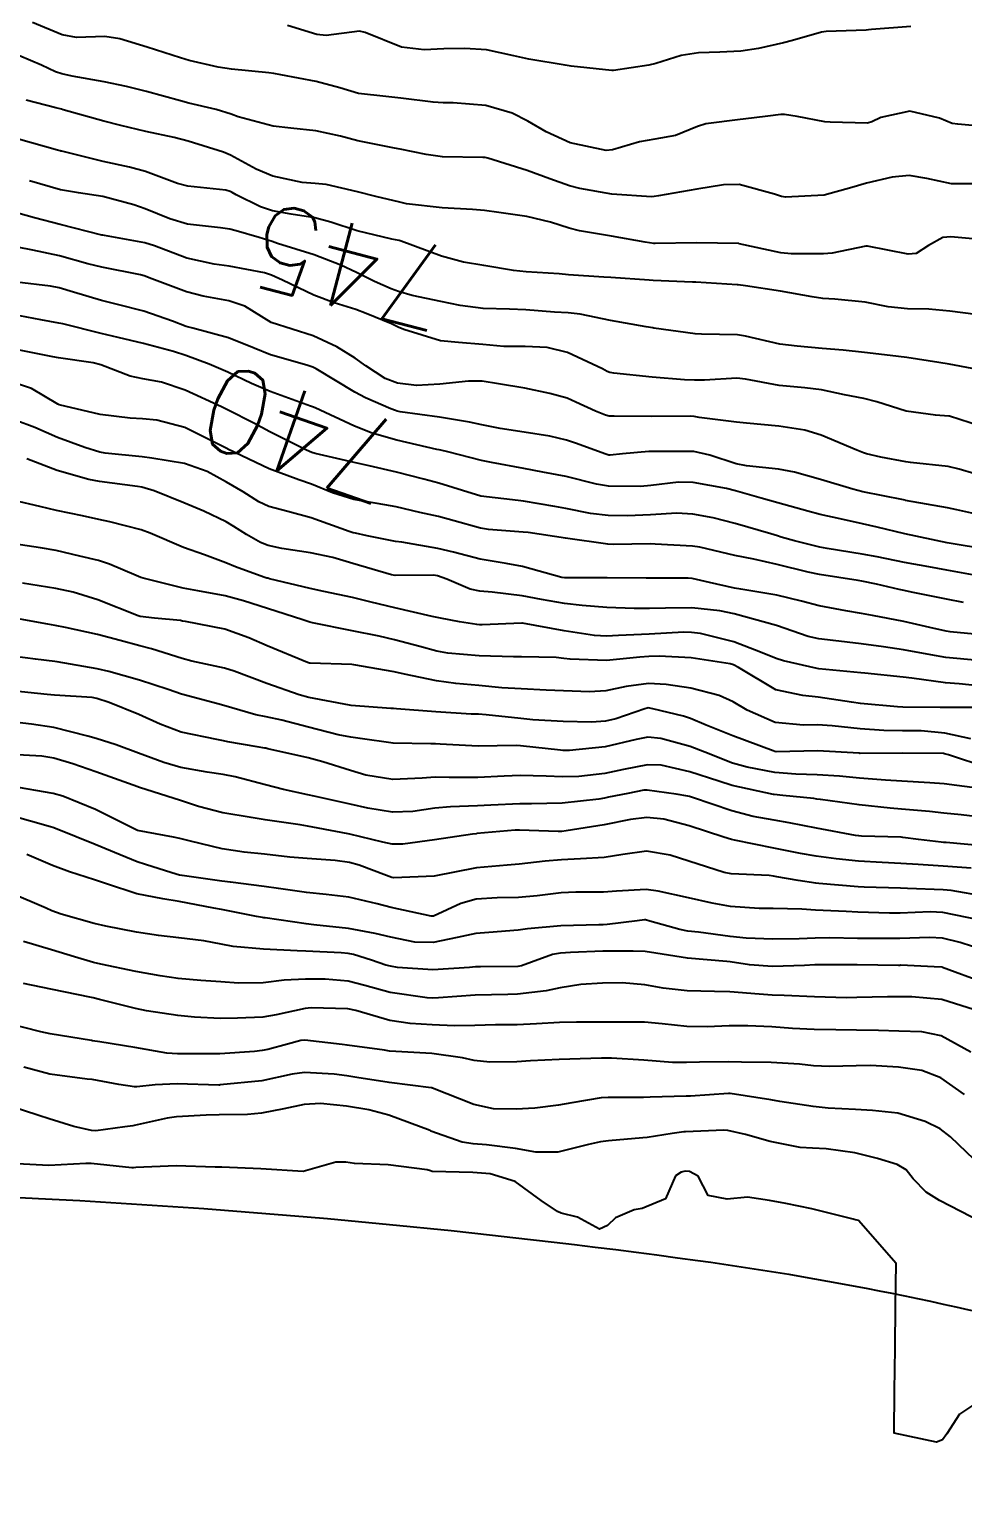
# Model space of a CAD drawing. Header units: metres. Extents: x 298520 to 308411, y 7433745 to 7450750.
# Drawn here: x 304566.4 to 304610.4, y 7439250.5 to 7439319.9 of the extents above; entities that cross this region are included whole.
import ezdxf
from ezdxf.enums import TextEntityAlignment as Align

# ---------------------------------------------------------------- set-up
doc = ezdxf.new("R2010")
doc.units = ezdxf.units.M
doc.header["$LTSCALE"] = 10
for name, color, linetype in [('Cotas', 45, 'Continuous'), ('Curvas de Nivel 1m', 11, 'Continuous'), ('Curvas de Nivel 5m', 15, 'Continuous'), ('Hidrografia', 140, 'Continuous')]:
    doc.layers.add(name, color=color, linetype=linetype)
doc.styles.add('Style-STANDARD', font='STANDARD.shx')

msp = doc.modelspace()

# ---------------------------------------------------------------- linework, layer by layer
at = {"layer": 'Curvas de Nivel 1m', "flags": 128}
for points, elevation in [([(304611.907, 7439315.3), (304610.177, 7439315.449), (304609.909, 7439315.488), (304609.305, 7439315.726), (304607.916, 7439316.061), (304606.546, 7439315.761), (304606.122, 7439315.555), (304605.909, 7439315.502), (304604.153, 7439315.544), (304603.909, 7439315.562), (304602.606, 7439315.81), (304602.008, 7439315.912), (304601.914, 7439315.912), (304601.832, 7439315.903), (304601.216, 7439315.827), (304600.057, 7439315.692), (304599.91, 7439315.676), (304598.299, 7439315.464), (304597.905, 7439315.337), (304596.86, 7439314.914), (304595.896, 7439314.737), (304595.167, 7439314.624), (304593.888, 7439314.239), (304593.593, 7439314.208), (304591.892, 7439314.577), (304590.766, 7439315.085), (304589.907, 7439315.595), (304589.169, 7439315.967), (304587.916, 7439316.333), (304586.374, 7439316.46), (304585.917, 7439316.463), (304585.444, 7439316.488), (304583.919, 7439316.682), (304583.201, 7439316.756), (304581.921, 7439316.902), (304581.03, 7439317.169), (304579.927, 7439317.46), (304578.249, 7439317.778), (304577.93, 7439317.835), (304577.69, 7439317.863), (304575.932, 7439318.037), (304575.307, 7439318.136), (304573.937, 7439318.455), (304573.518, 7439318.575), (304571.947, 7439319.081), (304570.67, 7439319.472), (304569.954, 7439319.576), (304568.624, 7439319.542), (304567.954, 7439319.658), (304566.552, 7439320.241)], 749), ([(304610.944, 7439312.637), (304609.872, 7439312.637), (304608.71, 7439312.896), (304607.876, 7439313.037), (304607.081, 7439312.958), (304605.872, 7439312.677), (304605.181, 7439312.466), (304603.866, 7439312.097), (304602.055, 7439312.008), (304601.865, 7439312.039), (304601.536, 7439312.154), (304599.871, 7439312.599), (304599.131, 7439312.587), (304597.868, 7439312.382), (304596.057, 7439312.08), (304595.864, 7439312.041), (304595.726, 7439312.03), (304593.865, 7439312.143), (304592.354, 7439312.419), (304591.869, 7439312.549), (304590.943, 7439312.878), (304589.876, 7439313.265), (304588.009, 7439313.852), (304587.882, 7439313.878), (304587.779, 7439313.879), (304585.882, 7439313.909), (304585.108, 7439314.018), (304583.886, 7439314.268), (304583.608, 7439314.312), (304581.892, 7439314.665), (304581.074, 7439314.883), (304579.899, 7439315.136), (304578.723, 7439315.269), (304577.902, 7439315.358), (304576.24, 7439315.793), (304575.91, 7439315.919), (304575.21, 7439316.137), (304573.916, 7439316.444), (304573.524, 7439316.547), (304571.921, 7439316.991), (304570.972, 7439317.233), (304569.925, 7439317.446), (304568.424, 7439317.719), (304567.929, 7439317.823), (304567.626, 7439317.921), (304566.971, 7439318.234), (304565.939, 7439318.677)], 748), ([(304611.574, 7439309.975), (304609.847, 7439310.135), (304609.462, 7439310.109), (304608.791, 7439309.731), (304608.214, 7439309.359), (304607.837, 7439309.329), (304605.914, 7439309.696), (304605.842, 7439309.697), (304604.247, 7439309.375), (304603.836, 7439309.335), (304602.315, 7439309.333), (304601.836, 7439309.386), (304599.866, 7439309.816), (304599.843, 7439309.82), (304597.843, 7439309.86), (304595.911, 7439309.819), (304595.842, 7439309.825), (304595.432, 7439309.894), (304593.845, 7439310.167), (304592.342, 7439310.427), (304591.849, 7439310.553), (304590.967, 7439310.834), (304589.854, 7439311.094), (304588.536, 7439311.293), (304587.857, 7439311.384), (304587.297, 7439311.428), (304585.858, 7439311.504), (304584.185, 7439311.702), (304583.86, 7439311.767), (304582.733, 7439312.041), (304581.865, 7439312.259), (304580.397, 7439312.601), (304579.869, 7439312.655), (304579.257, 7439312.698), (304577.872, 7439312.996), (304577.097, 7439313.334), (304575.882, 7439313.991), (304575.548, 7439314.133), (304573.89, 7439314.646), (304573.233, 7439314.817), (304571.897, 7439315.109), (304570.707, 7439315.381), (304569.904, 7439315.584), (304568, 7439316.131), (304567.912, 7439316.158), (304567.653, 7439316.224), (304566.252, 7439316.58)], 747), ([(304611.03, 7439306.478), (304609.802, 7439306.637), (304608.808, 7439306.725), (304607.803, 7439306.746), (304606.887, 7439306.837), (304605.806, 7439307.064), (304604.382, 7439307.209), (304603.807, 7439307.238), (304603.314, 7439307.304), (304601.81, 7439307.578), (304600.161, 7439307.837), (304599.813, 7439307.878), (304599.773, 7439307.881), (304597.815, 7439308.005), (304597.668, 7439308.01), (304595.816, 7439308.078), (304595.615, 7439308.093), (304593.818, 7439308.222), (304593.487, 7439308.246), (304591.819, 7439308.355), (304591.374, 7439308.39), (304589.821, 7439308.49), (304589.229, 7439308.559), (304587.825, 7439308.79), (304586.872, 7439308.95), (304585.831, 7439309.228), (304583.93, 7439309.94), (304583.842, 7439309.971), (304583.493, 7439310.033), (304581.847, 7439310.419), (304580.62, 7439310.838), (304579.852, 7439311.032), (304578.737, 7439311.208), (304577.856, 7439311.372), (304577.3, 7439311.551), (304576.152, 7439312.126), (304575.966, 7439312.231), (304575.864, 7439312.278), (304575.664, 7439312.333), (304573.867, 7439312.525), (304573.377, 7439312.646), (304571.873, 7439313.214), (304571.123, 7439313.429), (304569.878, 7439313.692), (304567.93, 7439314.172), (304567.883, 7439314.184), (304567.852, 7439314.19), (304567.727, 7439314.222), (304565.89, 7439314.743)], 746), ([(304611.736, 7439301.055), (304609.776, 7439301.686), (304609.743, 7439301.69), (304609.124, 7439301.726), (304607.745, 7439301.928), (304606.353, 7439302.365), (304605.75, 7439302.525), (304604.832, 7439302.699), (304603.754, 7439302.925), (304602.968, 7439303.015), (304601.756, 7439303.129), (304600.157, 7439303.438), (304599.759, 7439303.477), (304598.23, 7439303.383), (304597.758, 7439303.382), (304597.29, 7439303.399), (304595.759, 7439303.517), (304593.963, 7439303.706), (304593.761, 7439303.739), (304593.636, 7439303.786), (304593.421, 7439303.915), (304591.774, 7439304.683), (304590.809, 7439304.918), (304589.778, 7439304.974), (304588.771, 7439304.977), (304587.779, 7439305.06), (304586.626, 7439305.152), (304585.781, 7439305.232), (304584.049, 7439305.768), (304583.791, 7439305.88), (304583.466, 7439306.035), (304582.278, 7439306.533), (304581.799, 7439306.708), (304580.772, 7439307.035), (304579.806, 7439307.39), (304578.328, 7439308.095), (304577.816, 7439308.331), (304577.486, 7439308.437), (304575.822, 7439308.754), (304575.105, 7439308.856), (304573.828, 7439309.139), (304572.292, 7439309.71), (304571.838, 7439309.856), (304569.94, 7439310.199), (304569.859, 7439310.215), (304569.843, 7439310.216), (304569.82, 7439310.224), (304567.848, 7439310.727), (304566.647, 7439311.034), (304565.853, 7439311.261)], 744), ([(304611.709, 7439298.749), (304610.236, 7439299.193), (304609.717, 7439299.313), (304607.95, 7439299.507), (304607.72, 7439299.537), (304606.548, 7439299.758), (304605.867, 7439299.911), (304605.725, 7439299.959), (304605.408, 7439300.091), (304603.733, 7439300.791), (304602.963, 7439301.029), (304601.737, 7439301.219), (304600.211, 7439301.362), (304599.739, 7439301.404), (304597.978, 7439301.62), (304597.741, 7439301.665), (304597.561, 7439301.682), (304595.741, 7439301.666), (304593.968, 7439301.68), (304593.741, 7439301.694), (304593.565, 7439301.737), (304593.099, 7439301.92), (304592.165, 7439302.352), (304591.749, 7439302.534), (304590.938, 7439302.761), (304589.753, 7439303.003), (304588.515, 7439303.213), (304587.756, 7439303.33), (304587.108, 7439303.341), (304585.755, 7439303.187), (304584.645, 7439303.13), (304583.755, 7439303.245), (304583.178, 7439303.459), (304582.262, 7439304.053), (304581.768, 7439304.413), (304580.89, 7439304.955), (304579.784, 7439305.48), (304577.793, 7439306.1), (304576.558, 7439306.877), (304575.803, 7439307.129), (304574.601, 7439307.346), (304573.807, 7439307.554), (304572.167, 7439308.166), (304571.815, 7439308.3), (304571.647, 7439308.341), (304569.821, 7439308.706), (304569.158, 7439308.872), (304567.828, 7439309.237), (304566.565, 7439309.505), (304565.834, 7439309.66)], 743), ([(304611.685, 7439296.923), (304610.132, 7439297.272), (304609.689, 7439297.366), (304607.715, 7439297.718), (304607.693, 7439297.725), (304607.609, 7439297.741), (304605.698, 7439298.125), (304605.23, 7439298.245), (304603.706, 7439298.694), (304602.477, 7439299.043), (304601.714, 7439299.194), (304600.211, 7439299.34), (304599.717, 7439299.445), (304598.487, 7439299.852), (304597.724, 7439300.018), (304595.862, 7439300.025), (304595.724, 7439300.02), (304595.599, 7439300.016), (304594.372, 7439299.904), (304593.779, 7439299.852), (304593.722, 7439299.856), (304593.535, 7439299.913), (304592.2, 7439300.405), (304591.729, 7439300.559), (304590.94, 7439300.738), (304589.733, 7439300.933), (304588.604, 7439301.102), (304587.736, 7439301.277), (304587.15, 7439301.402), (304585.739, 7439301.633), (304583.875, 7439301.895), (304583.742, 7439301.921), (304583.657, 7439301.947), (304583.445, 7439302.034), (304582.247, 7439302.551), (304581.75, 7439302.812), (304579.918, 7439303.922), (304579.762, 7439303.993), (304579.477, 7439304.083), (304577.77, 7439304.574), (304576.992, 7439304.894), (304575.782, 7439305.386), (304574.108, 7439305.827), (304573.789, 7439305.92), (304573.141, 7439306.157), (304571.797, 7439306.628), (304570.56, 7439306.948), (304569.802, 7439307.136), (304568.482, 7439307.538), (304567.808, 7439307.738), (304567.389, 7439307.807), (304565.81, 7439307.995)], 742), ([(304611.668, 7439295.391), (304609.673, 7439295.72), (304607.677, 7439296.144), (304606.371, 7439296.451), (304605.681, 7439296.608), (304604.621, 7439296.843), (304603.686, 7439297.054), (304603.095, 7439297.206), (304601.691, 7439297.601), (304600.9, 7439297.828), (304599.698, 7439298.169), (304599.26, 7439298.284), (304597.703, 7439298.561), (304597.005, 7439298.569), (304595.701, 7439298.416), (304595.22, 7439298.375), (304593.7, 7439298.384), (304593.141, 7439298.478), (304591.706, 7439298.84), (304590.611, 7439299.049), (304589.712, 7439299.212), (304588.185, 7439299.506), (304587.717, 7439299.603), (304586.124, 7439300.004), (304585.801, 7439300.086), (304585.724, 7439300.103), (304585.614, 7439300.121), (304583.728, 7439300.552), (304582.563, 7439300.879), (304581.734, 7439301.213), (304579.868, 7439302.079), (304579.743, 7439302.132), (304579.661, 7439302.164), (304577.75, 7439302.85), (304576.867, 7439303.226), (304575.759, 7439303.76), (304574.884, 7439304.139), (304573.769, 7439304.546), (304573.193, 7439304.735), (304571.777, 7439305.113), (304570.579, 7439305.39), (304569.784, 7439305.58), (304567.972, 7439306.036), (304567.791, 7439306.076), (304566.939, 7439306.233), (304565.958, 7439306.411)], 741), ([(304610.437, 7439292.91), (304609.636, 7439293.063), (304607.989, 7439293.387), (304607.64, 7439293.462), (304607.411, 7439293.514), (304606.339, 7439293.76), (304605.645, 7439293.91), (304605.482, 7439293.935), (304603.649, 7439294.226), (304603.115, 7439294.334), (304601.656, 7439294.69), (304600.55, 7439294.94), (304599.662, 7439295.125), (304598.015, 7439295.51), (304597.669, 7439295.566), (304595.897, 7439295.659), (304595.669, 7439295.661), (304593.935, 7439295.641), (304593.669, 7439295.658), (304591.673, 7439295.94), (304589.916, 7439296.198), (304589.676, 7439296.223), (304588.046, 7439296.345), (304587.677, 7439296.405), (304586.431, 7439296.75), (304585.682, 7439296.951), (304584.814, 7439297.148), (304583.687, 7439297.409), (304583.153, 7439297.503), (304581.69, 7439297.756), (304580.695, 7439298.07), (304579.699, 7439298.474), (304579.105, 7439298.683), (304577.709, 7439299.198), (304575.754, 7439300.13), (304575.735, 7439300.142), (304575.68, 7439300.174), (304573.733, 7439301.151), (304572.405, 7439301.495), (304571.737, 7439301.554), (304571.152, 7439301.594), (304569.739, 7439301.768), (304567.811, 7439302.219), (304567.743, 7439302.253), (304566.506, 7439302.994), (304565.753, 7439303.245)], 739), ([(304611.619, 7439291.349), (304609.815, 7439291.524), (304609.621, 7439291.556), (304608.848, 7439291.728), (304607.626, 7439292.006), (304606.155, 7439292.289), (304605.629, 7439292.388), (304604.89, 7439292.518), (304603.633, 7439292.751), (304602.803, 7439292.971), (304601.637, 7439293.252), (304599.946, 7439293.531), (304599.64, 7439293.586), (304598.46, 7439293.852), (304597.645, 7439294.028), (304597.457, 7439294.052), (304595.645, 7439294.051), (304595.487, 7439294.05), (304593.645, 7439294.065), (304593.494, 7439294.064), (304591.645, 7439294.067), (304591.498, 7439294.088), (304589.652, 7439294.597), (304588.886, 7439294.736), (304587.657, 7439294.944), (304586.389, 7439295.272), (304585.665, 7439295.453), (304583.954, 7439295.742), (304583.669, 7439295.783), (304582.324, 7439296.05), (304581.78, 7439296.164), (304581.674, 7439296.19), (304581.482, 7439296.255), (304579.681, 7439296.894), (304578.578, 7439297.197), (304577.686, 7439297.422), (304577.225, 7439297.644), (304576.478, 7439298.118), (304575.7, 7439298.573), (304574.775, 7439299.071), (304573.713, 7439299.463), (304572.169, 7439299.713), (304571.717, 7439299.766), (304569.966, 7439299.949), (304569.72, 7439299.995), (304569.016, 7439300.207), (304567.728, 7439300.686), (304566.654, 7439301.158), (304565.735, 7439301.499)], 738), ([(304611.147, 7439290.165), (304609.609, 7439290.315), (304608.902, 7439290.435), (304607.612, 7439290.677), (304606.676, 7439290.817), (304605.615, 7439290.957), (304604.29, 7439291.109), (304603.617, 7439291.195), (304603.125, 7439291.305), (304601.623, 7439291.82), (304599.628, 7439292.364), (304598.96, 7439292.517), (304597.631, 7439292.656), (304596.391, 7439292.639), (304595.63, 7439292.614), (304594.914, 7439292.613), (304593.63, 7439292.663), (304592.461, 7439292.758), (304591.632, 7439292.854), (304590.54, 7439293.044), (304589.635, 7439293.218), (304588.216, 7439293.396), (304587.638, 7439293.44), (304587.185, 7439293.533), (304586.075, 7439294.004), (304585.645, 7439294.158), (304585.474, 7439294.184), (304583.645, 7439294.174), (304583.477, 7439294.201), (304581.653, 7439294.744), (304580.704, 7439295.022), (304579.66, 7439295.243), (304578.304, 7439295.453), (304577.665, 7439295.59), (304577.295, 7439295.732), (304576.63, 7439296.116), (304576.043, 7439296.491), (304575.679, 7439296.704), (304574.623, 7439297.202), (304573.687, 7439297.599), (304572.278, 7439298.164), (304571.695, 7439298.34), (304571.491, 7439298.378), (304569.699, 7439298.611), (304569.196, 7439298.709), (304567.707, 7439299.132), (304566.28, 7439299.676)], 737), ([(304611.591, 7439288.928), (304610.233, 7439289.074), (304609.594, 7439289.12), (304608.002, 7439289.331), (304607.598, 7439289.38), (304605.789, 7439289.579), (304605.6, 7439289.596), (304603.616, 7439289.777), (304603.544, 7439289.791), (304601.948, 7439290.156), (304601.607, 7439290.257), (304600.875, 7439290.563), (304599.615, 7439291.053), (304598.037, 7439291.438), (304597.619, 7439291.496), (304597.257, 7439291.503), (304595.618, 7439291.414), (304594.176, 7439291.346), (304593.617, 7439291.323), (304593.046, 7439291.347), (304591.619, 7439291.57), (304589.657, 7439291.926), (304589.623, 7439291.929), (304587.751, 7439291.85), (304587.622, 7439291.849), (304587.503, 7439291.863), (304586.672, 7439291.994), (304585.776, 7439292.16), (304585.625, 7439292.192), (304585.398, 7439292.239), (304583.629, 7439292.655), (304582.508, 7439292.923), (304581.634, 7439293.138), (304580.283, 7439293.427), (304579.638, 7439293.567), (304577.722, 7439294.019), (304577.642, 7439294.045), (304577.598, 7439294.056), (304577.457, 7439294.103), (304576.118, 7439294.584), (304575.659, 7439294.774), (304574.655, 7439295.148), (304573.666, 7439295.49), (304572.093, 7439296.166), (304571.674, 7439296.327), (304570.196, 7439296.71), (304569.679, 7439296.82), (304568.905, 7439296.983), (304567.683, 7439297.242), (304566.889, 7439297.436), (304565.688, 7439297.715)], 736), ([(304610.79, 7439286.478), (304609.563, 7439286.738), (304608.444, 7439286.851), (304607.564, 7439286.855), (304606.681, 7439286.87), (304605.565, 7439286.946), (304604.256, 7439287.093), (304603.566, 7439287.138), (304602.892, 7439287.126), (304601.567, 7439287.253), (304600.24, 7439287.833), (304599.579, 7439288.227), (304598.918, 7439288.512), (304597.588, 7439288.858), (304596.427, 7439289.041), (304595.591, 7439289.085), (304594.543, 7439288.946), (304593.585, 7439288.738), (304592.808, 7439288.699), (304591.585, 7439288.747), (304590.761, 7439288.773), (304589.586, 7439288.829), (304588.67, 7439288.886), (304587.588, 7439288.99), (304586.499, 7439289.086), (304585.591, 7439289.207), (304584.088, 7439289.532), (304583.597, 7439289.633), (304581.691, 7439289.969), (304581.602, 7439289.982), (304579.638, 7439290.044), (304579.602, 7439290.049), (304579.512, 7439290.081), (304577.61, 7439290.854), (304576.743, 7439291.242), (304575.618, 7439291.649), (304573.767, 7439292.003), (304573.622, 7439292.03), (304573.521, 7439292.05), (304572.302, 7439292.17), (304571.624, 7439292.246), (304571.529, 7439292.276), (304569.635, 7439293.026), (304568.468, 7439293.384), (304567.643, 7439293.557), (304566.083, 7439293.807)], 734), ([(304611.544, 7439285.125), (304609.73, 7439285.718), (304609.553, 7439285.774), (304609.492, 7439285.782), (304607.554, 7439285.799), (304605.574, 7439285.791), (304605.553, 7439285.793), (304605.529, 7439285.794), (304603.554, 7439285.913), (304601.606, 7439285.872), (304601.553, 7439285.877), (304601.463, 7439285.912), (304599.561, 7439286.614), (304598.303, 7439287.115), (304597.569, 7439287.432), (304597.246, 7439287.541), (304595.799, 7439287.887), (304595.574, 7439287.932), (304595.534, 7439287.93), (304595.423, 7439287.891), (304594.05, 7439287.423), (304593.567, 7439287.307), (304592.904, 7439287.258), (304591.566, 7439287.293), (304590.144, 7439287.378), (304589.568, 7439287.437), (304587.933, 7439287.613), (304587.569, 7439287.633), (304587.231, 7439287.646), (304585.57, 7439287.754), (304583.711, 7439287.889), (304583.572, 7439287.9), (304583.449, 7439287.909), (304581.573, 7439288.049), (304581.492, 7439288.061), (304579.578, 7439288.424), (304579.116, 7439288.548), (304577.588, 7439289.093), (304576.051, 7439289.669), (304575.598, 7439289.806), (304574.061, 7439290.145), (304573.604, 7439290.269), (304572.153, 7439290.716), (304571.61, 7439290.863), (304570.687, 7439291.114), (304569.615, 7439291.395), (304568.105, 7439291.728), (304567.619, 7439291.819), (304567.276, 7439291.882), (304565.622, 7439292.179)], 733), ([(304611.089, 7439284.145), (304609.532, 7439284.355), (304608.853, 7439284.407), (304607.534, 7439284.481), (304606.762, 7439284.524), (304605.536, 7439284.623), (304604.602, 7439284.714), (304603.538, 7439284.786), (304602.539, 7439284.804), (304601.539, 7439284.896), (304600.24, 7439285.135), (304599.545, 7439285.329), (304598.243, 7439285.853), (304597.556, 7439286.122), (304596.172, 7439286.494), (304595.56, 7439286.552), (304595.004, 7439286.45), (304593.555, 7439286.094), (304591.862, 7439285.935), (304591.553, 7439285.934), (304591.44, 7439285.941), (304589.555, 7439286.153), (304589.356, 7439286.161), (304587.554, 7439286.129), (304585.771, 7439286.222), (304585.555, 7439286.237), (304585.325, 7439286.243), (304583.555, 7439286.267), (304581.997, 7439286.493), (304581.558, 7439286.563), (304580.952, 7439286.673), (304579.562, 7439287.028), (304578.303, 7439287.355), (304577.567, 7439287.507), (304577.075, 7439287.615), (304575.572, 7439288.054), (304575.293, 7439288.133), (304573.579, 7439288.586), (304572.946, 7439288.796), (304571.589, 7439289.245), (304570.139, 7439289.65), (304569.596, 7439289.77), (304567.71, 7439290.111), (304567.602, 7439290.127), (304566.695, 7439290.234), (304565.716, 7439290.36)], 732), ([(304611.513, 7439282.746), (304610.336, 7439282.89), (304609.515, 7439282.976), (304608.834, 7439283.048), (304607.517, 7439283.165), (304606.98, 7439283.211), (304605.519, 7439283.372), (304603.698, 7439283.611), (304603.521, 7439283.639), (304603.39, 7439283.661), (304601.922, 7439283.814), (304601.523, 7439283.853), (304601.486, 7439283.858), (304599.53, 7439284.28), (304598.905, 7439284.474), (304597.539, 7439284.923), (304596.187, 7439285.237), (304595.543, 7439285.254), (304594.413, 7439285.028), (304593.537, 7439284.849), (304592.31, 7439284.698), (304591.54, 7439284.679), (304590.772, 7439284.717), (304589.541, 7439284.745), (304588.792, 7439284.716), (304587.54, 7439284.659), (304586.193, 7439284.653), (304585.539, 7439284.666), (304584.925, 7439284.631), (304583.538, 7439284.563), (304582.259, 7439284.769), (304581.542, 7439284.978), (304580.234, 7439285.386), (304579.548, 7439285.579), (304577.642, 7439286.009), (304577.552, 7439286.033), (304577.495, 7439286.044), (304577.135, 7439286.106), (304575.76, 7439286.332), (304575.555, 7439286.379), (304575.246, 7439286.443), (304573.559, 7439286.795), (304572.569, 7439287.171), (304571.567, 7439287.625), (304570.156, 7439288.194), (304569.576, 7439288.385), (304569.354, 7439288.424), (304567.578, 7439288.532), (304567.243, 7439288.56), (304565.58, 7439288.746)], 731), ([(304610.808, 7439280.388), (304609.49, 7439280.478), (304608.299, 7439280.546), (304607.491, 7439280.602), (304606.604, 7439280.647), (304605.492, 7439280.715), (304604.446, 7439280.828), (304603.494, 7439280.943), (304602.761, 7439281.066), (304601.498, 7439281.328), (304599.646, 7439281.694), (304599.502, 7439281.727), (304599.143, 7439281.844), (304597.508, 7439282.378), (304596.321, 7439282.688), (304595.512, 7439282.767), (304594.734, 7439282.674), (304593.508, 7439282.425), (304591.705, 7439282.137), (304591.506, 7439282.115), (304591.335, 7439282.112), (304589.506, 7439282.174), (304589.3, 7439282.168), (304587.503, 7439282.009), (304587.478, 7439282.006), (304587.287, 7439281.983), (304585.5, 7439281.72), (304584.013, 7439281.509), (304583.498, 7439281.515), (304583.069, 7439281.607), (304581.502, 7439281.982), (304581.095, 7439282.064), (304579.507, 7439282.366), (304579.173, 7439282.418), (304577.511, 7439282.662), (304576.858, 7439282.765), (304575.516, 7439282.993), (304574.373, 7439283.288), (304573.524, 7439283.571), (304571.588, 7439284.179), (304571.546, 7439284.193), (304571.506, 7439284.208), (304569.54, 7439284.927), (304568.449, 7439285.306), (304567.546, 7439285.568), (304566.983, 7439285.664), (304565.548, 7439285.733)], 729), ([(304611.473, 7439279.049), (304609.862, 7439279.331), (304609.478, 7439279.363), (304607.794, 7439279.43), (304607.478, 7439279.433), (304605.762, 7439279.483), (304605.479, 7439279.503), (304603.616, 7439279.654), (304603.481, 7439279.67), (304602.643, 7439279.803), (304601.643, 7439279.976), (304601.485, 7439280.005), (304601.274, 7439280.033), (304599.486, 7439280.115), (304599.151, 7439280.179), (304597.491, 7439280.714), (304596.612, 7439280.992), (304595.496, 7439281.178), (304594.377, 7439281.018), (304593.493, 7439280.885), (304592.392, 7439280.826), (304591.491, 7439280.776), (304590.72, 7439280.718), (304589.489, 7439280.567), (304588.934, 7439280.52), (304587.487, 7439280.402), (304585.483, 7439280.01), (304583.579, 7439279.932), (304583.482, 7439279.948), (304583.245, 7439280.034), (304581.952, 7439280.517), (304581.489, 7439280.642), (304580.82, 7439280.736), (304579.49, 7439280.832), (304578.676, 7439280.904), (304577.492, 7439281.043), (304576.52, 7439281.141), (304575.495, 7439281.293), (304573.99, 7439281.653), (304573.499, 7439281.782), (304573.191, 7439281.846), (304571.503, 7439282.159), (304571.441, 7439282.181), (304569.517, 7439283.146), (304567.97, 7439283.772), (304567.528, 7439283.893), (304565.533, 7439284.25)], 728), ([(304611.221, 7439277.937), (304609.461, 7439278.284), (304608.866, 7439278.325), (304607.461, 7439278.26), (304606.96, 7439278.255), (304605.461, 7439278.311), (304604.904, 7439278.333), (304603.462, 7439278.408), (304602.817, 7439278.445), (304601.463, 7439278.48), (304600.806, 7439278.484), (304599.464, 7439278.58), (304598.586, 7439278.729), (304597.47, 7439278.975), (304596.052, 7439279.304), (304595.475, 7439279.376), (304594.083, 7439279.295), (304593.473, 7439279.248), (304592.158, 7439279.244), (304591.472, 7439279.217), (304590.34, 7439279.081), (304589.469, 7439279.004), (304588.457, 7439278.982), (304587.467, 7439278.913), (304586.74, 7439278.714), (304585.455, 7439278.125), (304585.349, 7439278.116), (304583.46, 7439278.52), (304582.803, 7439278.699), (304581.467, 7439279.014), (304580.398, 7439279.142), (304579.47, 7439279.24), (304578.145, 7439279.421), (304577.474, 7439279.515), (304575.887, 7439279.714), (304575.478, 7439279.771), (304573.599, 7439280.031), (304573.481, 7439280.054), (304573.121, 7439280.155), (304571.871, 7439280.558), (304571.488, 7439280.684), (304570.677, 7439281.002), (304569.496, 7439281.494), (304567.707, 7439282.218), (304567.504, 7439282.295), (304567.4, 7439282.326), (304565.512, 7439282.869)], 727), ([(304611.441, 7439276.495), (304610.286, 7439276.87), (304609.446, 7439277.074), (304608.832, 7439277.114), (304607.446, 7439277.062), (304606.149, 7439277.059), (304605.446, 7439277.07), (304604.139, 7439277.09), (304603.446, 7439277.08), (304602.698, 7439277.053), (304601.445, 7439277.033), (304600.191, 7439277.087), (304599.446, 7439277.165), (304597.944, 7439277.358), (304597.448, 7439277.414), (304597.069, 7439277.486), (304595.661, 7439277.887), (304595.454, 7439277.94), (304595.401, 7439277.943), (304595.053, 7439277.894), (304593.638, 7439277.722), (304593.451, 7439277.712), (304593.247, 7439277.709), (304591.45, 7439277.665), (304589.887, 7439277.517), (304589.448, 7439277.455), (304588.066, 7439277.355), (304587.446, 7439277.309), (304586.569, 7439277.118), (304585.442, 7439276.881), (304584.567, 7439276.893), (304583.444, 7439277.123), (304582.701, 7439277.296), (304581.448, 7439277.531), (304579.815, 7439277.711), (304579.45, 7439277.752), (304577.517, 7439278.034), (304577.452, 7439278.04), (304577.399, 7439278.048), (304577.115, 7439278.105), (304575.457, 7439278.427), (304575.099, 7439278.493), (304573.463, 7439278.803), (304572.687, 7439278.94), (304571.468, 7439279.175), (304570.033, 7439279.636), (304569.477, 7439279.835), (304568.287, 7439280.212), (304567.486, 7439280.506), (304566.282, 7439281.029)], 726), ([(304610.954, 7439273.705), (304609.418, 7439274.196), (304607.998, 7439274.32), (304607.419, 7439274.321), (304606.851, 7439274.323), (304605.418, 7439274.281), (304604.918, 7439274.275), (304603.418, 7439274.319), (304601.983, 7439274.376), (304601.419, 7439274.395), (304600.808, 7439274.437), (304599.42, 7439274.547), (304598.701, 7439274.566), (304597.42, 7439274.595), (304596.275, 7439274.731), (304595.423, 7439274.876), (304594.35, 7439274.974), (304593.423, 7439274.968), (304592.4, 7439274.903), (304591.421, 7439274.74), (304590.765, 7439274.601), (304589.418, 7439274.446), (304588.953, 7439274.43), (304587.417, 7439274.397), (304585.683, 7439274.273), (304585.415, 7439274.261), (304585.157, 7439274.272), (304583.418, 7439274.519), (304582.221, 7439274.848), (304581.423, 7439275.051), (304580.349, 7439275.145), (304579.424, 7439275.156), (304578.416, 7439275.097), (304577.422, 7439274.978), (304576.265, 7439274.961), (304575.422, 7439275.021), (304574.481, 7439275.08), (304573.423, 7439275.177), (304572.56, 7439275.299), (304571.426, 7439275.507), (304569.771, 7439275.855), (304569.43, 7439275.941), (304568.533, 7439276.209), (304567.436, 7439276.537), (304566.125, 7439276.925)], 724), ([(304610.782, 7439271.706), (304609.394, 7439272.47), (304608.472, 7439272.659), (304607.397, 7439272.705), (304606.427, 7439272.73), (304605.398, 7439272.745), (304604.42, 7439272.758), (304603.398, 7439272.769), (304602.378, 7439272.826), (304601.399, 7439272.899), (304600.276, 7439272.955), (304599.399, 7439272.942), (304598.352, 7439272.897), (304597.399, 7439272.913), (304596.23, 7439273.048), (304595.401, 7439273.119), (304594.18, 7439273.123), (304593.401, 7439273.124), (304592.2, 7439273.129), (304591.4, 7439273.111), (304590.304, 7439273.047), (304589.399, 7439273.003), (304588.375, 7439272.994), (304587.398, 7439272.969), (304586.442, 7439272.949), (304585.398, 7439272.998), (304584.353, 7439273.066), (304583.401, 7439273.205), (304581.797, 7439273.665), (304581.408, 7439273.743), (304579.689, 7439273.797), (304579.408, 7439273.773), (304578.037, 7439273.46), (304577.402, 7439273.357), (304576.214, 7439273.304), (304575.4, 7439273.298), (304574.188, 7439273.355), (304573.402, 7439273.434), (304571.917, 7439273.661), (304571.407, 7439273.773), (304569.706, 7439274.197), (304569.414, 7439274.272), (304569.323, 7439274.292), (304567.418, 7439274.683), (304566.119, 7439274.938)], 723), ([(304610.493, 7439269.709), (304609.371, 7439270.497), (304608.48, 7439270.839), (304607.375, 7439270.999), (304606.063, 7439271.076), (304605.376, 7439271.067), (304604.123, 7439271.035), (304603.376, 7439271.067), (304602.716, 7439271.14), (304601.377, 7439271.226), (304599.969, 7439271.242), (304599.377, 7439271.253), (304597.995, 7439271.235), (304597.376, 7439271.213), (304596.726, 7439271.22), (304595.377, 7439271.33), (304593.851, 7439271.432), (304593.378, 7439271.427), (304592.865, 7439271.405), (304591.377, 7439271.37), (304590.032, 7439271.298), (304589.376, 7439271.26), (304588.105, 7439271.243), (304587.376, 7439271.322), (304586.827, 7439271.438), (304585.379, 7439271.639), (304583.67, 7439271.737), (304583.38, 7439271.761), (304583.144, 7439271.797), (304581.383, 7439272.03), (304581.15, 7439272.062), (304579.386, 7439272.274), (304579.206, 7439272.261), (304578.566, 7439272.088), (304577.638, 7439271.84), (304577.38, 7439271.786), (304577.016, 7439271.743), (304575.378, 7439271.629), (304573.895, 7439271.628), (304573.378, 7439271.63), (304572.883, 7439271.662), (304571.38, 7439271.932), (304569.723, 7439272.197), (304569.384, 7439272.242), (304569.334, 7439272.251), (304567.388, 7439272.577), (304566.948, 7439272.668), (304565.395, 7439273.055)], 722), ([(304611.319, 7439266.281), (304609.83, 7439267.715), (304609.338, 7439268.089), (304608.636, 7439268.439), (304607.349, 7439268.836), (304606.152, 7439268.961), (304605.351, 7439269.001), (304604.065, 7439269.07), (304603.353, 7439269.139), (304601.78, 7439269.39), (304601.358, 7439269.46), (304599.447, 7439269.754), (304599.362, 7439269.758), (304597.577, 7439269.64), (304597.359, 7439269.63), (304595.666, 7439269.579), (304595.358, 7439269.572), (304593.692, 7439269.572), (304593.358, 7439269.553), (304591.968, 7439269.317), (304591.352, 7439269.205), (304590.234, 7439269.067), (304589.349, 7439269.018), (304588.281, 7439269.039), (304587.352, 7439269.234), (304585.408, 7439270.009), (304585.378, 7439270.024), (304585.344, 7439270.03), (304583.365, 7439270.277), (304581.835, 7439270.52), (304581.368, 7439270.592), (304580.769, 7439270.666), (304579.37, 7439270.745), (304578.79, 7439270.664), (304577.366, 7439270.361), (304575.396, 7439270.162), (304575.363, 7439270.159), (304575.333, 7439270.16), (304573.364, 7439270.214), (304572.328, 7439270.166), (304571.469, 7439270.071), (304571.361, 7439270.073), (304570.623, 7439270.187), (304569.365, 7439270.412), (304569.125, 7439270.443), (304567.367, 7439270.67), (304566.132, 7439271)], 721), ([(304611.189, 7439255.278), (304610.248, 7439254.643), (304609.655, 7439253.715), (304609.456, 7439253.429), (304609.167, 7439253.319), (304607.173, 7439253.75), (304607.193, 7439255.75), (304607.213, 7439257.75), (304607.243, 7439259.75), (304607.263, 7439261.75), (304605.484, 7439263.768), (304605.293, 7439263.817), (304605.234, 7439263.83), (304603.298, 7439264.323), (304602.066, 7439264.574), (304601.302, 7439264.722), (304600.263, 7439264.87), (304599.302, 7439264.779), (304598.41, 7439264.959), (304597.939, 7439265.861), (304597.524, 7439266.076), (304597.315, 7439266.091), (304597.134, 7439266.053), (304596.862, 7439265.875), (304596.392, 7439264.79), (304595.297, 7439264.332), (304594.907, 7439264.283), (304594.032, 7439263.903), (304593.663, 7439263.531), (304593.285, 7439263.367), (304592.237, 7439263.926), (304591.475, 7439264.118), (304591.296, 7439264.199), (304590.526, 7439264.723), (304589.309, 7439265.604), (304588.132, 7439265.972), (304587.313, 7439266.03), (304585.392, 7439266.087), (304585.314, 7439266.109), (304585.158, 7439266.168), (304583.317, 7439266.401), (304581.731, 7439266.467), (304581.318, 7439266.526), (304580.852, 7439266.53), (304579.313, 7439266.08), (304577.314, 7439266.202), (304575.48, 7439266.293), (304575.314, 7439266.287), (304575.162, 7439266.284), (304573.315, 7439266.343), (304571.413, 7439266.278), (304571.314, 7439266.262), (304571.236, 7439266.258), (304569.315, 7439266.455), (304569.06, 7439266.458), (304567.314, 7439266.36), (304565.528, 7439266.46)], 719)]:
    msp.add_lwpolyline(points, dxfattribs=dict(at, elevation=elevation))
at = {"layer": 'Curvas de Nivel 5m', "flags": 128}
for points, elevation in [([(304607.966, 7439320.049), (304606.108, 7439319.911), (304605.964, 7439319.896), (304605.85, 7439319.886), (304603.963, 7439319.822), (304603.748, 7439319.793), (304602.373, 7439319.397), (304601.955, 7439319.283), (304600.772, 7439319.01), (304599.949, 7439318.898), (304598.949, 7439318.849), (304597.947, 7439318.816), (304597.129, 7439318.689), (304595.939, 7439318.314), (304595.605, 7439318.226), (304593.934, 7439317.986), (304593.863, 7439317.982), (304591.937, 7439318.188), (304591.655, 7439318.225), (304589.941, 7439318.51), (304589.237, 7439318.673), (304587.947, 7439318.948), (304586.93, 7439319.013), (304585.948, 7439318.995), (304585.016, 7439318.951), (304583.949, 7439319.083), (304582.232, 7439319.774), (304581.96, 7439319.832), (304580.399, 7439319.631), (304579.957, 7439319.678), (304578.564, 7439320.094)], 750), ([(304611.687, 7439303.778), (304609.769, 7439304.132), (304609.276, 7439304.22), (304607.774, 7439304.458), (304606.977, 7439304.549), (304605.777, 7439304.691), (304604.768, 7439304.791), (304603.779, 7439304.878), (304602.605, 7439304.984), (304601.782, 7439305.081), (304600.165, 7439305.458), (304599.788, 7439305.522), (304598.087, 7439305.558), (304597.789, 7439305.571), (304595.848, 7439305.834), (304595.792, 7439305.844), (304595.483, 7439305.893), (304593.796, 7439306.203), (304592.364, 7439306.497), (304591.799, 7439306.556), (304591.158, 7439306.587), (304589.8, 7439306.7), (304589.035, 7439306.734), (304587.801, 7439306.756), (304586.711, 7439306.906), (304585.804, 7439307.091), (304584.449, 7439307.381), (304583.808, 7439307.561), (304583.463, 7439307.689), (304582.674, 7439308.041), (304581.819, 7439308.456), (304581.085, 7439308.8), (304579.831, 7439309.284), (304578.104, 7439309.832), (304577.84, 7439309.92), (304577.23, 7439310.109), (304576.143, 7439310.423), (304575.847, 7439310.506), (304575.411, 7439310.571), (304573.849, 7439310.729), (304573.025, 7439310.984), (304571.856, 7439311.46), (304571.321, 7439311.641), (304569.861, 7439312.034), (304568.72, 7439312.211), (304567.864, 7439312.352), (304566.402, 7439312.776)], 745), ([(304611.205, 7439294.149), (304609.654, 7439294.435), (304608.801, 7439294.583), (304607.659, 7439294.785), (304606.37, 7439295.051), (304605.664, 7439295.188), (304604.013, 7439295.442), (304603.669, 7439295.507), (304602.474, 7439295.808), (304601.847, 7439295.99), (304601.675, 7439296.041), (304601.362, 7439296.137), (304599.681, 7439296.629), (304598.643, 7439296.891), (304597.685, 7439297.073), (304596.925, 7439297.111), (304595.684, 7439297.03), (304594.603, 7439296.982), (304593.684, 7439296.997), (304592.859, 7439297.097), (304591.687, 7439297.329), (304591.174, 7439297.431), (304589.69, 7439297.683), (304589.447, 7439297.719), (304587.692, 7439297.921), (304587.645, 7439297.933), (304587.478, 7439297.983), (304585.701, 7439298.529), (304585, 7439298.72), (304583.708, 7439299.046), (304582.415, 7439299.347), (304581.714, 7439299.495), (304579.875, 7439299.925), (304579.721, 7439299.971), (304579.466, 7439300.083), (304577.731, 7439300.952), (304576.981, 7439301.357), (304575.742, 7439301.991), (304575.457, 7439302.133), (304573.751, 7439302.916), (304572.626, 7439303.289), (304571.756, 7439303.444), (304571.149, 7439303.571), (304569.762, 7439304.113), (304569.407, 7439304.204), (304567.766, 7439304.439), (304567.509, 7439304.482), (304565.772, 7439304.832)], 740), ([(304611.321, 7439287.958), (304609.576, 7439287.948), (304609.347, 7439287.952), (304607.576, 7439287.976), (304607.332, 7439287.988), (304605.579, 7439288.145), (304605.156, 7439288.198), (304603.583, 7439288.44), (304602.869, 7439288.516), (304601.587, 7439288.785), (304599.838, 7439289.838), (304599.604, 7439289.965), (304599.435, 7439290.011), (304597.607, 7439290.288), (304596.095, 7439290.37), (304595.608, 7439290.357), (304595.182, 7439290.319), (304593.606, 7439290.173), (304591.895, 7439290.225), (304591.606, 7439290.267), (304591.244, 7439290.306), (304589.607, 7439290.347), (304589.225, 7439290.345), (304587.607, 7439290.397), (304586.126, 7439290.521), (304585.609, 7439290.609), (304584.807, 7439290.822), (304583.614, 7439291.148), (304582.886, 7439291.311), (304581.618, 7439291.563), (304579.754, 7439291.946), (304579.622, 7439291.98), (304579.291, 7439292.083), (304577.628, 7439292.625), (304576.502, 7439292.988), (304575.639, 7439293.22), (304574.337, 7439293.448), (304573.644, 7439293.578), (304571.763, 7439294.057), (304571.652, 7439294.088), (304571.428, 7439294.173), (304570.181, 7439294.715), (304569.66, 7439294.877), (304568.782, 7439295.088), (304567.664, 7439295.354), (304566.923, 7439295.488), (304565.667, 7439295.663)], 735), ([(304611.5, 7439281.423), (304609.631, 7439281.589), (304609.502, 7439281.597), (304609.387, 7439281.607), (304608.32, 7439281.738), (304607.588, 7439281.833), (304607.504, 7439281.843), (304605.628, 7439281.892), (304605.504, 7439281.903), (304605.352, 7439281.924), (304603.508, 7439282.263), (304602.216, 7439282.516), (304601.511, 7439282.639), (304600.519, 7439282.824), (304599.515, 7439283.08), (304597.67, 7439283.71), (304597.522, 7439283.762), (304597.441, 7439283.78), (304596.901, 7439283.869), (304595.525, 7439284.057), (304595.367, 7439284.05), (304594.609, 7439283.899), (304593.708, 7439283.721), (304593.521, 7439283.683), (304593.245, 7439283.639), (304591.525, 7439283.445), (304590.069, 7439283.41), (304589.525, 7439283.406), (304588.15, 7439283.348), (304587.523, 7439283.313), (304586.254, 7439283.267), (304585.521, 7439283.203), (304584.48, 7439283.058), (304583.518, 7439283.024), (304582.365, 7439283.203), (304581.523, 7439283.401), (304579.823, 7439283.782), (304579.529, 7439283.845), (304578.382, 7439284.092), (304577.535, 7439284.303), (304576.101, 7439284.684), (304575.54, 7439284.791), (304574.779, 7439284.899), (304573.543, 7439285.131), (304572.739, 7439285.357), (304571.549, 7439285.8), (304570.493, 7439286.191), (304569.556, 7439286.49), (304569.158, 7439286.603), (304567.561, 7439287.007), (304566.501, 7439287.175), (304565.563, 7439287.286)], 730), ([(304611.422, 7439274.974), (304609.451, 7439275.702), (304609.433, 7439275.707), (304609.066, 7439275.726), (304607.485, 7439275.801), (304607.433, 7439275.8), (304607.383, 7439275.8), (304605.433, 7439275.82), (304605.383, 7439275.821), (304603.433, 7439275.822), (304602.945, 7439275.797), (304601.432, 7439275.74), (304600.359, 7439275.831), (304599.434, 7439275.97), (304599.291, 7439275.985), (304597.436, 7439276.138), (304595.931, 7439276.375), (304595.438, 7439276.446), (304594.866, 7439276.468), (304593.439, 7439276.47), (304591.91, 7439276.406), (304591.437, 7439276.378), (304591.064, 7439276.316), (304590.079, 7439275.954), (304589.608, 7439275.782), (304589.431, 7439275.753), (304587.676, 7439275.732), (304587.43, 7439275.727), (304587.145, 7439275.699), (304585.429, 7439275.586), (304583.752, 7439275.704), (304583.43, 7439275.757), (304583.213, 7439275.816), (304582.527, 7439276.044), (304581.688, 7439276.309), (304581.436, 7439276.362), (304581.107, 7439276.393), (304579.437, 7439276.473), (304579.029, 7439276.492), (304577.438, 7439276.561), (304576.009, 7439276.692), (304575.44, 7439276.803), (304574.626, 7439276.953), (304573.442, 7439277.093), (304572.491, 7439277.212), (304571.445, 7439277.36), (304570.001, 7439277.64), (304569.449, 7439277.78), (304567.892, 7439278.216), (304567.455, 7439278.37), (304567.186, 7439278.495), (304565.468, 7439279.236)], 725), ([(304611.293, 7439263.7), (304609.303, 7439264.717), (304608.682, 7439265.105), (304608.076, 7439265.739), (304607.737, 7439266.164), (304607.32, 7439266.417), (304606.39, 7439266.691), (304605.325, 7439266.959), (304603.961, 7439267.15), (304603.327, 7439267.176), (304602.748, 7439267.22), (304601.33, 7439267.501), (304600.163, 7439267.832), (304599.336, 7439268.021), (304599.141, 7439268.036), (304597.334, 7439267.954), (304597.258, 7439267.947), (304596.713, 7439267.876), (304595.526, 7439267.693), (304595.331, 7439267.663), (304593.708, 7439267.528), (304593.329, 7439267.481), (304592.759, 7439267.35), (304591.323, 7439266.996), (304590.282, 7439266.992), (304589.325, 7439267.163), (304587.954, 7439267.346), (304587.327, 7439267.383), (304586.802, 7439267.463), (304585.333, 7439267.992), (304585.29, 7439268.01), (304583.344, 7439268.739), (304582.405, 7439268.986), (304581.35, 7439269.167), (304580.133, 7439269.29), (304579.35, 7439269.243), (304578.396, 7439269.041), (304577.344, 7439268.833), (304576.679, 7439268.774), (304575.342, 7439268.755), (304574.732, 7439268.746), (304573.341, 7439268.662), (304572.899, 7439268.597), (304571.334, 7439268.249), (304571.279, 7439268.235), (304570.908, 7439268.184), (304569.531, 7439267.998), (304569.331, 7439268.011), (304568.5, 7439268.208), (304567.338, 7439268.56), (304566.841, 7439268.727), (304565.347, 7439269.214)], 720)]:
    msp.add_lwpolyline(points, dxfattribs=dict(at, elevation=elevation))
at = {"layer": 'Hidrografia', "elevation": 724.131}
msp.add_lwpolyline([(304544.255, 7439265.98), (304566.833, 7439264.817, -0.021254), (304597.917, 7439261.889, -0.06608), (304635.955, 7439251.426, -0.080665), (304648.623, 7439243.46, 0.031069), (304659.07, 7439235.347, -0.466452), (304659.54, 7439230.661, 0.147609), (304656.49, 7439224.804, -0.125268), (304653.323, 7439218.009, 0.07406), (304648.978, 7439210.72, -0.092855), (304641.236, 7439198.77, 0.054138), (304635.127, 7439190.764, -0.045992), (304630.2, 7439184.087, -0.328776), (304621.872, 7439182.329, 0.009059), (304612.957, 7439186.195, -0.037488), (304596.653, 7439194.396, -0.024713), (304586.618, 7439201.121, -3.018599)], format="xyb", dxfattribs=at)

# ---------------------------------------------------------------- texts
at = {"layer": 'Cotas', "style": 'Style-STANDARD'}
for s, rotation, p in [('745', 165.39718, (304581.561, 7439308.725, 745)), ('740', 160.7814, (304579.173, 7439300.845, 740))]:
    msp.add_text(s, height=4, rotation=rotation, dxfattribs=at).set_placement(p, align=Align.MIDDLE_CENTER)

doc.saveas('drawing.dxf')
